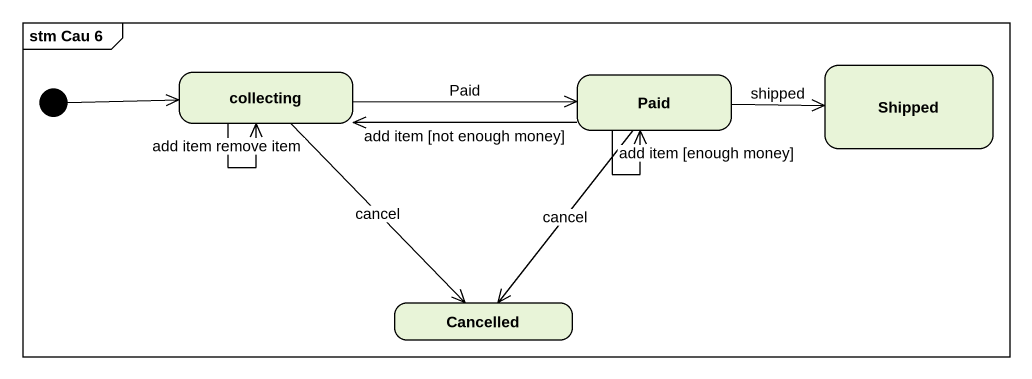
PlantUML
@startuml
mainframe stm Cau 6
hide empty description
state collecting
state Shipped
state Paid
state Cancelled
[*] -right-> collecting
collecting --> collecting : add item remove item
collecting -right-> Paid : Paid
collecting --> Cancelled : cancel
Paid -left-> collecting : add item [not enough money]
Paid -right-> Shipped : shipped
Paid --> Paid : add item [enough money]
Paid --> Cancelled : cancel
@enduml
